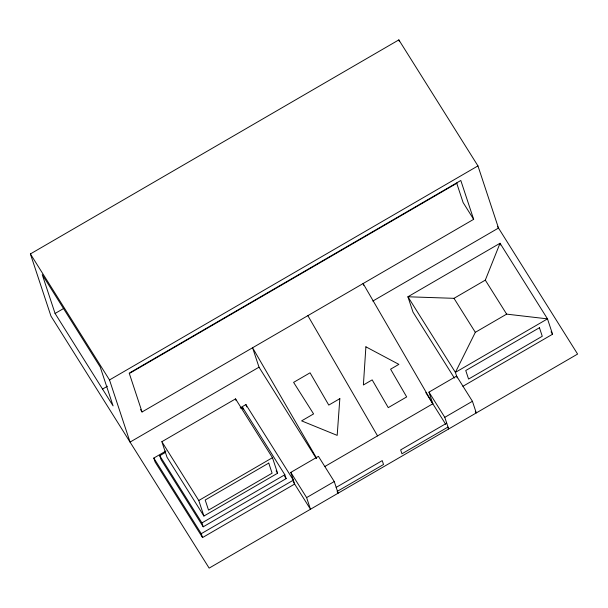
<?xml version="1.0" encoding="UTF-8"?>
<svg xmlns="http://www.w3.org/2000/svg" width="608" height="608" viewBox="0 0 608 608"><rect width="100%" height="100%" fill="white"/><g stroke="black" fill="none" stroke-linecap="round" stroke-linejoin="round"><path stroke-width="0.91" d="M454.396 378.077L412.999 312.117L407.922 296.772L453.994 298.33L485.306 280.136L500.034 243.261L547.496 318.873L552.566 334.218L462.901 386.308M500.597 244.971L500.034 243.261L407.922 296.772L455.384 372.385L547.496 318.873L506.646 314.131L475.327 332.325L455.384 372.385L457.193 377.864M497.496 226.45L577.6 354.069L209.152 568.115L50.958 316.084L30.4 253.931L398.848 39.885L477.949 165.9L498.499 228.053L372.833 301.059M55.077 313.462L42.233 274.618L100.236 367.034L113.08 405.878L55.077 313.462L63.886 308.347M316.601 458.181L252.586 347.761L259.008 367.186L130.051 442.1L109.501 379.947L477.949 165.9M102.539 389.074L107.411 386.24M130.173 373.023L457.026 183.137M142.052 411.973L473.655 219.328L460.811 180.485L129.208 373.13L142.052 411.973L140.547 409.572M161.857 441.697L235.547 398.886L272.46 457.695L277.598 473.229L203.908 516.04L167.002 457.231L161.857 441.697L198.77 500.506L203.908 516.04M337.121 491.621L338.109 493.202L334.256 481.544L318.432 456.342L290.799 472.393L294.652 484.052L202.54 537.563L155.086 461.951L153.801 458.067L166.03 450.961M240.206 407.869L245.913 404.556L293.368 480.168L201.256 533.68L202.54 537.563M241.019 408.5L242.66 407.55L284.84 474.757L286.125 478.64L203.224 526.802L161.044 459.595L159.76 455.711L165.505 452.367M198.77 500.506L272.46 457.695M203.224 526.802L201.94 522.918L284.84 474.757M324.725 466.579L432.82 403.78L428.967 392.13L456.6 376.078L472.424 401.28L476.277 412.931L475.289 411.358M293.14 481.635L310.475 509.253L306.622 497.602L334.256 481.544M447.655 427.409L448.643 428.982L444.79 417.331L472.424 401.28M336.178 487.373L382.234 460.621L383.519 464.504L337.463 491.256M446.713 423.16L400.657 449.912L401.941 453.796L447.997 427.044M551.053 331.801L552.566 334.218M473.655 219.328L463.106 202.532L456.684 183.107M485.306 280.136L506.646 314.131M453.994 298.33L475.327 332.325M428.967 392.13L444.79 417.331M425.79 392.578L445.679 424.262M259.008 367.186L316.259 458.394M290.799 472.393L306.622 497.602M284.62 476.239L286.125 478.64M276.108 470.85L277.598 473.229M159.76 455.711L201.94 522.918M30.4 253.931L109.501 379.947M153.801 458.067L201.256 533.68M432.82 403.78L363.12 283.548L363.706 285.312M307.853 315.651L377.553 435.89M398.848 39.885L399.441 41.663M245.913 404.556L246.681 406.889M242.66 407.55L243.17 409.1M235.547 398.886L236.124 400.611M365.894 346.818L363.386 384.986L372.172 379.878L388.254 407.626L406.676 396.925L390.594 369.178L398.878 364.367L365.894 346.818M339.834 398.666L337.182 435.381L301.606 420.873L313.584 413.919L293.603 382.371L310.065 372.81L328.776 405.088L339.834 398.666M268.759 463.091L205.2 500.012L208.536 510.112L272.095 473.191L268.759 463.091M539.44 327.72L465.751 370.53L468.578 379.073L542.268 336.262L539.44 327.72"/></g></svg>
